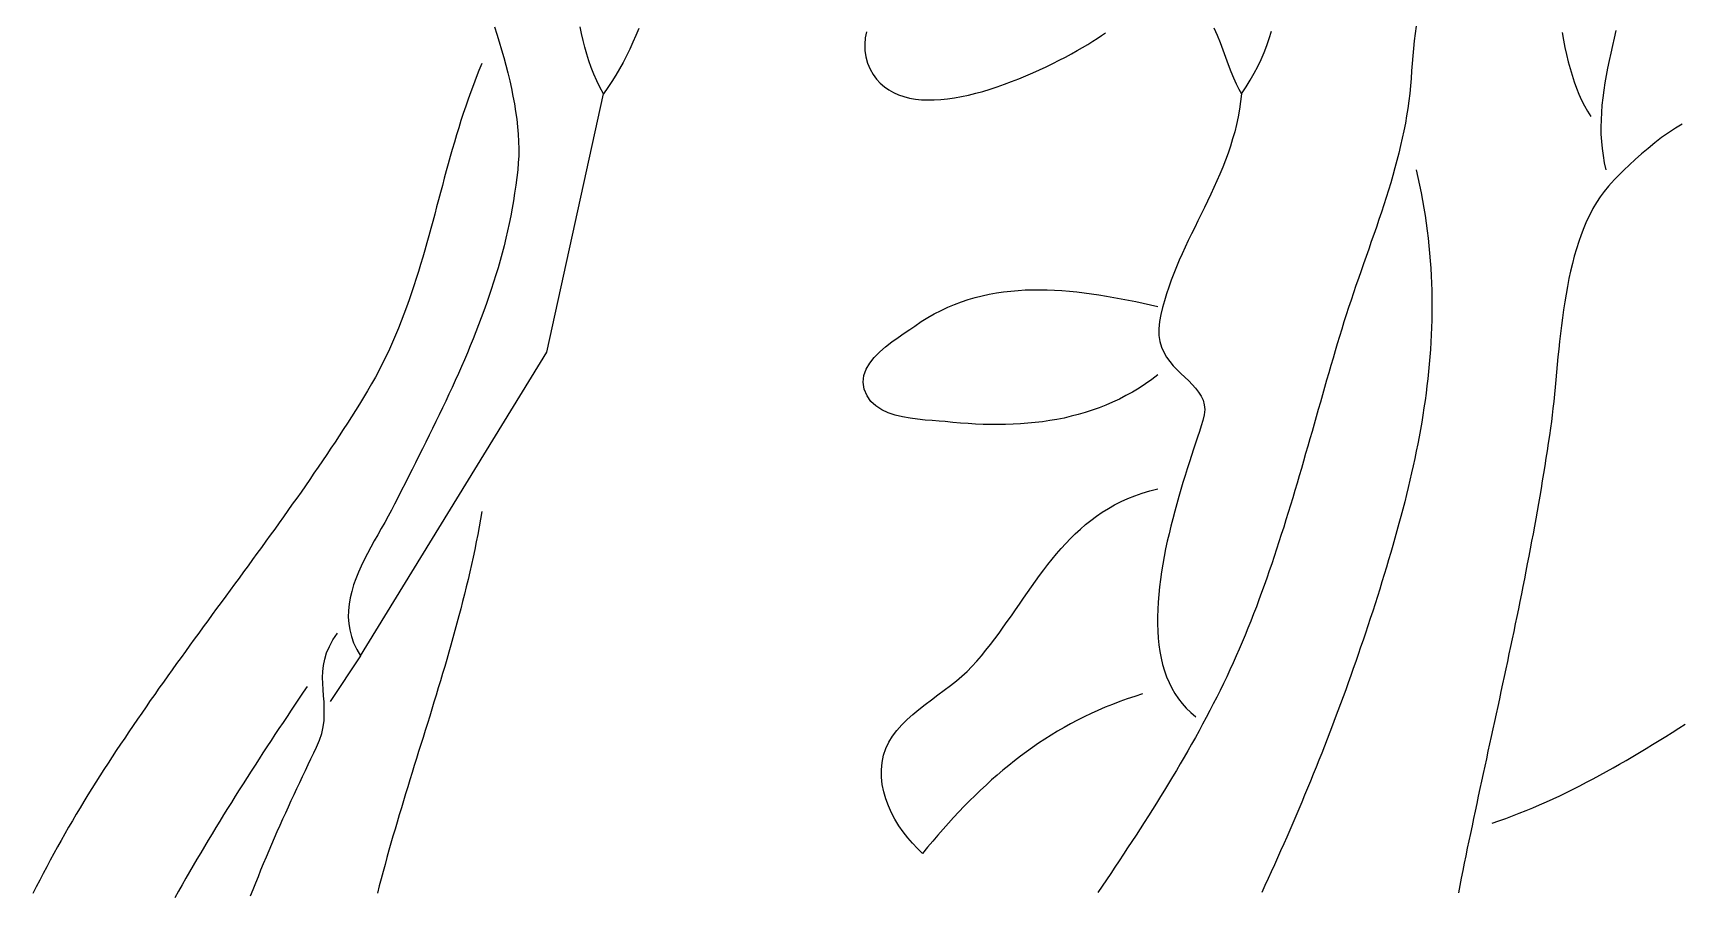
# Model space of a CAD drawing. Header units: millimetres. Extents: x 38 to 1443, y 33 to 1224.
# Drawn here: x 352.4 to 569.3, y 721.1 to 834.2 of the extents above; entities that cross this region are included whole.
import ezdxf

# ---------------------------------------------------------------- set-up
doc = ezdxf.new("R2010")
doc.units = ezdxf.units.MM
doc.layers.add('0_0_0', color=3, linetype='Continuous')

msp = doc.modelspace()

# ---------------------------------------------------------------- linework, layer by layer
at = {"layer": '0_0_0'}
for points in [[(413.16, 835.02), (413.49, 834.02), (413.8, 833.02), (414.11, 832), (414.4, 830.99), (414.68, 829.96), (414.94, 828.94), (415.18, 827.92), (415.41, 826.9), (415.61, 825.88), (415.8, 824.86), (415.96, 823.85), (416.1, 822.85), (416.21, 821.86), (416.29, 820.88), (416.34, 819.91), (416.36, 818.96), (416.36, 818.02), (416.31, 817.1), (416.23, 816.2), (416.12, 815.17), (415.98, 814.15), (415.83, 813.13), (415.67, 812.12), (415.5, 811.12), (415.31, 810.12), (415.11, 809.13), (414.89, 808.15), (414.66, 807.17), (414.43, 806.19), (414.17, 805.23), (413.91, 804.26), (413.64, 803.3), (413.35, 802.35), (413.06, 801.4), (412.75, 800.45), (412.44, 799.51), (412.11, 798.57), (411.78, 797.64), (411.44, 796.71), (411.09, 795.78), (410.73, 794.86), (410.36, 793.94), (409.99, 793.02), (409.6, 792.1), (409.22, 791.19), (408.82, 790.28), (408.42, 789.37), (408.01, 788.46), (407.6, 787.55), (407.18, 786.65), (406.75, 785.74), (406.33, 784.84), (405.89, 783.94), (405.46, 783.04), (405.02, 782.14), (404.57, 781.24), (404.13, 780.34), (403.68, 779.44), (403.23, 778.53), (402.77, 777.63), (402.32, 776.73), (401.86, 775.83), (401.4, 774.92), (400.94, 774.02), (400.48, 773.11), (400.02, 772.2), (399.61, 771.4), (399.17, 770.59), (398.72, 769.78), (398.26, 768.97), (397.8, 768.16), (397.34, 767.34), (396.89, 766.52), (396.45, 765.69), (396.02, 764.87), (395.62, 764.04), (395.25, 763.21), (394.92, 762.37), (394.62, 761.54), (394.37, 760.7), (394.17, 759.86), (394.02, 759.02), (393.94, 758.17), (393.92, 757.32), (393.98, 756.48), (394.11, 755.62), (394.33, 754.77), (394.63, 753.92), (395.03, 753.06), (395.52, 752.2), (420.06, 792.2), (427.52, 826.2)], [(432.17, 834.79), (431.79, 833.87), (431.4, 832.97), (430.99, 832.08), (430.55, 831.2), (430.1, 830.33), (429.63, 829.48), (429.14, 828.64), (428.62, 827.81), (428.08, 827), (427.52, 826.2), (427.06, 827.05), (426.64, 827.91), (426.26, 828.78), (425.92, 829.65), (425.61, 830.54), (425.33, 831.42), (425.08, 832.32), (424.85, 833.22), (424.64, 834.12), (424.45, 835.02)], [(534.52, 835.11), (534.4, 834.13), (534.29, 833.15), (534.19, 832.17), (534.09, 831.18), (534, 830.19), (533.93, 829.2), (533.86, 828.2), (533.79, 827.22), (533.69, 826.23), (533.57, 825.25), (533.44, 824.27), (533.28, 823.29), (533.11, 822.31), (532.92, 821.33), (532.71, 820.35), (532.49, 819.37), (532.25, 818.39), (532, 817.41), (531.74, 816.44), (531.46, 815.46), (531.18, 814.49), (530.88, 813.51), (530.58, 812.54), (530.27, 811.57), (529.95, 810.6), (529.63, 809.63), (529.3, 808.66), (528.97, 807.69), (528.63, 806.73), (528.3, 805.76), (527.96, 804.79), (527.62, 803.83), (527.28, 802.87), (526.95, 801.9), (526.61, 800.94), (526.29, 799.98), (525.96, 799.03), (525.64, 798.07), (525.33, 797.11), (525.03, 796.16), (524.73, 795.2), (524.44, 794.25), (524.15, 793.3), (523.87, 792.35), (523.59, 791.39), (523.31, 790.43), (523.03, 789.47), (522.75, 788.51), (522.47, 787.55), (522.2, 786.58), (521.92, 785.62), (521.64, 784.65), (521.37, 783.68), (521.09, 782.71), (520.82, 781.74), (520.54, 780.77), (520.26, 779.8), (519.98, 778.83), (519.7, 777.85), (519.42, 776.88), (519.14, 775.91), (518.85, 774.94), (518.57, 773.97), (518.28, 773), (517.98, 772.03), (517.69, 771.07), (517.39, 770.1), (517.09, 769.14), (516.78, 768.17), (516.47, 767.21), (516.16, 766.25), (515.84, 765.29), (515.52, 764.34), (515.2, 763.39), (514.86, 762.44), (514.53, 761.49), (514.19, 760.55), (513.84, 759.6), (513.49, 758.67), (513.13, 757.73), (512.76, 756.8), (512.39, 755.87), (512.01, 754.95), (511.63, 754.03), (511.24, 753.11), (510.84, 752.2), (510.43, 751.29), (510.01, 750.38), (509.59, 749.47), (509.15, 748.57), (508.71, 747.67), (508.27, 746.78), (507.82, 745.89), (507.36, 745), (506.89, 744.11), (506.42, 743.23), (505.94, 742.35), (505.46, 741.47), (504.97, 740.6), (504.48, 739.73), (503.98, 738.86), (503.47, 737.99), (502.97, 737.13), (502.45, 736.27), (501.93, 735.41), (501.41, 734.55), (500.88, 733.7), (500.35, 732.84), (499.82, 731.99), (499.28, 731.15), (498.74, 730.3), (498.19, 729.45), (497.65, 728.61), (497.1, 727.77), (496.54, 726.93), (495.99, 726.09), (495.43, 725.25), (494.87, 724.42), (494.31, 723.58), (493.74, 722.75), (493.18, 721.91), (492.61, 721.08)], [(462.18, 834.37), (462, 833.54), (461.92, 832.72), (461.94, 831.89), (462.06, 831.06), (462.29, 830.24), (462.64, 829.42), (463.03, 828.74), (463.48, 828.13), (463.97, 827.59), (464.51, 827.11), (465.09, 826.7), (465.72, 826.35), (466.39, 826.06), (467.09, 825.82), (467.83, 825.63), (468.6, 825.5), (469.4, 825.42), (470.23, 825.38), (471.08, 825.39), (471.95, 825.44), (472.84, 825.53), (473.74, 825.66), (474.66, 825.83), (475.6, 826.03), (476.54, 826.26), (477.48, 826.51), (478.43, 826.8), (479.38, 827.11), (480.33, 827.44), (481.27, 827.79), (482.21, 828.16), (483.13, 828.54), (484.05, 828.94), (484.95, 829.34), (485.83, 829.76), (486.69, 830.18), (487.53, 830.6), (488.34, 831.03), (489.13, 831.45), (489.89, 831.88), (490.61, 832.29), (491.3, 832.7), (491.94, 833.1), (492.55, 833.49), (493.12, 833.86), (493.64, 834.22)], [(507.9, 834.86), (508.31, 833.91), (508.71, 832.94), (509.08, 831.96), (509.44, 831), (509.79, 830.05), (510.14, 829.14), (510.48, 828.29), (510.82, 827.51), (511.17, 826.8), (511.52, 826.2), (512.13, 827.09), (512.68, 827.99), (513.2, 828.89), (513.67, 829.8), (514.11, 830.71), (514.51, 831.63), (514.87, 832.56), (515.2, 833.49), (515.5, 834.43)], [(553.77, 834.24), (553.94, 833.26), (554.13, 832.29), (554.33, 831.35), (554.56, 830.42), (554.8, 829.52), (555.06, 828.64), (555.34, 827.78), (555.65, 826.94), (555.97, 826.13), (556.32, 825.36), (556.7, 824.61), (557.1, 823.89), (557.52, 823.2)], [(560.84, 834.51), (560.61, 833.52), (560.38, 832.54), (560.15, 831.55), (559.94, 830.57), (559.74, 829.58), (559.56, 828.6), (559.39, 827.62), (559.24, 826.65), (559.11, 825.67), (559, 824.7), (558.93, 823.74), (558.88, 822.77), (558.86, 821.82), (558.87, 820.87), (558.92, 819.92), (559.01, 818.98), (559.14, 818.05), (559.31, 817.12), (559.52, 816.2)], [(411.52, 830.2), (411.13, 829.26), (410.76, 828.32), (410.4, 827.38), (410.05, 826.44), (409.71, 825.5), (409.39, 824.56), (409.07, 823.61), (408.76, 822.67), (408.47, 821.72), (408.18, 820.78), (407.9, 819.83), (407.62, 818.88), (407.35, 817.93), (407.08, 816.99), (406.82, 816.04), (406.57, 815.09), (406.31, 814.14), (406.06, 813.19), (405.8, 812.24), (405.55, 811.3), (405.3, 810.35), (405.04, 809.4), (404.79, 808.46), (404.53, 807.51), (404.26, 806.57), (404, 805.62), (403.72, 804.68), (403.44, 803.74), (403.16, 802.8), (402.86, 801.86), (402.56, 800.93), (402.25, 799.99), (401.93, 799.06), (401.59, 798.12), (401.25, 797.19), (400.89, 796.26), (400.52, 795.34), (400.14, 794.41), (399.74, 793.49), (399.33, 792.57), (398.9, 791.65), (398.45, 790.74), (397.98, 789.82), (397.5, 788.91), (396.99, 788.01), (396.47, 787.1), (395.93, 786.2), (395.4, 785.36), (394.87, 784.52), (394.34, 783.68), (393.81, 782.85), (393.27, 782.01), (392.73, 781.18), (392.18, 780.35), (391.63, 779.53), (391.08, 778.7), (390.52, 777.88), (389.96, 777.06), (389.4, 776.24), (388.84, 775.42), (388.27, 774.6), (387.7, 773.78), (387.13, 772.97), (386.55, 772.16), (385.98, 771.34), (385.4, 770.53), (384.82, 769.72), (384.24, 768.91), (383.65, 768.1), (383.07, 767.3), (382.49, 766.49), (381.9, 765.68), (381.31, 764.88), (380.72, 764.07), (380.13, 763.27), (379.55, 762.46), (378.96, 761.66), (378.37, 760.85), (377.78, 760.05), (377.18, 759.25), (376.59, 758.44), (376.01, 757.64), (375.42, 756.83), (374.83, 756.03), (374.24, 755.22), (373.65, 754.42), (373.07, 753.61), (372.48, 752.8), (371.9, 752), (371.31, 751.19), (370.73, 750.38), (370.15, 749.57), (369.58, 748.76), (369, 747.94), (368.43, 747.13), (367.85, 746.32), (367.29, 745.5), (366.72, 744.68), (366.15, 743.86), (365.59, 743.04), (365.03, 742.22), (364.48, 741.4), (363.93, 740.57), (363.38, 739.75), (362.83, 738.92), (362.29, 738.09), (361.75, 737.25), (361.22, 736.42), (360.69, 735.58), (360.16, 734.74), (359.64, 733.9), (359.12, 733.05), (358.61, 732.21), (358.1, 731.36), (357.59, 730.51), (357.09, 729.65), (356.6, 728.79), (356.11, 727.93), (355.63, 727.07), (355.15, 726.2), (354.68, 725.33), (354.21, 724.46), (353.75, 723.58), (353.29, 722.7), (352.84, 721.82), (352.4, 720.93)], [(511.52, 826.2), (511.41, 825.17), (511.27, 824.16), (511.09, 823.16), (510.88, 822.17), (510.64, 821.2), (510.37, 820.25), (510.07, 819.3), (509.76, 818.37), (509.42, 817.45), (509.06, 816.53), (508.69, 815.63), (508.3, 814.73), (507.9, 813.84), (507.49, 812.96), (507.08, 812.08), (506.65, 811.21), (506.23, 810.34), (505.8, 809.47), (505.37, 808.61), (504.95, 807.74), (504.53, 806.88), (504.12, 806.01), (503.72, 805.15), (503.34, 804.28), (502.96, 803.41), (502.61, 802.53), (502.27, 801.65), (501.95, 800.76), (501.66, 799.87), (501.39, 798.96), (501.15, 798.05), (500.93, 797.13), (500.75, 796.2), (500.65, 795.25), (500.66, 794.38), (500.78, 793.58), (501, 792.85), (501.3, 792.17), (501.66, 791.54), (502.09, 790.95), (502.55, 790.4), (503.05, 789.88), (503.56, 789.38), (504.07, 788.89), (504.58, 788.41), (505.05, 787.93), (505.5, 787.44), (505.89, 786.93), (506.22, 786.41), (506.47, 785.85), (506.64, 785.26), (506.7, 784.62), (506.64, 783.93), (506.46, 783.18), (506.23, 782.49), (505.99, 781.76), (505.74, 781.01), (505.48, 780.22), (505.22, 779.42), (504.94, 778.58), (504.67, 777.73), (504.39, 776.85), (504.11, 775.96), (503.83, 775.04), (503.55, 774.11), (503.27, 773.17), (503, 772.21), (502.74, 771.24), (502.48, 770.27), (502.23, 769.28), (501.99, 768.28), (501.76, 767.29), (501.55, 766.28), (501.35, 765.28), (501.17, 764.28), (501, 763.27), (500.86, 762.27), (500.73, 761.28), (500.63, 760.29), (500.55, 759.3), (500.5, 758.33), (500.47, 757.37), (500.47, 756.42), (500.5, 755.48), (500.57, 754.56), (500.66, 753.66), (500.79, 752.77), (500.95, 751.91), (501.15, 751.07), (501.39, 750.25), (501.67, 749.45), (501.99, 748.69), (502.36, 747.95), (502.77, 747.24), (503.22, 746.56), (503.72, 745.92), (504.27, 745.31), (504.87, 744.74), (505.52, 744.2)], [(569.55, 822.18), (568.67, 821.66), (567.77, 821.06), (566.86, 820.42), (565.96, 819.73), (565.07, 819.01), (564.21, 818.28), (563.39, 817.55), (562.62, 816.84), (561.9, 816.16), (561.25, 815.52), (560.69, 814.94), (560.21, 814.43), (559.84, 814.02), (559.28, 813.34), (558.76, 812.62), (558.27, 811.87), (557.81, 811.08), (557.38, 810.27), (556.98, 809.42), (556.61, 808.55), (556.26, 807.65), (555.94, 806.73), (555.64, 805.79), (555.36, 804.83), (555.11, 803.86), (554.87, 802.86), (554.65, 801.86), (554.45, 800.84), (554.27, 799.82), (554.1, 798.79), (553.94, 797.76), (553.8, 796.72), (553.66, 795.68), (553.54, 794.64), (553.42, 793.61), (553.31, 792.58), (553.21, 791.56), (553.11, 790.55), (553.02, 789.55), (552.92, 788.56), (552.83, 787.59), (552.74, 786.64), (552.64, 785.7), (552.55, 784.79), (552.44, 783.9), (552.34, 783.04), (552.22, 782.2), (552.08, 781.21), (551.93, 780.21), (551.78, 779.21), (551.63, 778.22), (551.47, 777.23), (551.31, 776.23), (551.14, 775.24), (550.98, 774.24), (550.81, 773.25), (550.64, 772.26), (550.46, 771.27), (550.28, 770.27), (550.1, 769.28), (549.92, 768.29), (549.74, 767.3), (549.55, 766.31), (549.36, 765.32), (549.17, 764.33), (548.98, 763.34), (548.78, 762.35), (548.59, 761.36), (548.39, 760.37), (548.19, 759.38), (547.99, 758.39), (547.78, 757.4), (547.58, 756.41), (547.38, 755.43), (547.17, 754.44), (546.96, 753.45), (546.75, 752.47), (546.54, 751.48), (546.33, 750.49), (546.12, 749.51), (545.91, 748.52), (545.7, 747.53), (545.49, 746.55), (545.27, 745.56), (545.06, 744.58), (544.85, 743.59), (544.63, 742.61), (544.42, 741.62), (544.21, 740.64), (543.99, 739.66), (543.78, 738.67), (543.57, 737.69), (543.36, 736.71), (543.14, 735.72), (542.93, 734.74), (542.72, 733.76), (542.51, 732.77), (542.3, 731.79), (542.09, 730.81), (541.89, 729.83), (541.68, 728.85), (541.48, 727.86), (541.27, 726.88), (541.07, 725.9), (540.87, 724.92), (540.67, 723.94), (540.47, 722.96), (540.28, 721.98), (540.09, 721)], [(534.52, 816.2), (534.76, 815.19), (534.98, 814.17), (535.18, 813.17), (535.37, 812.16), (535.55, 811.16), (535.71, 810.16), (535.86, 809.16), (535.99, 808.17), (536.11, 807.17), (536.22, 806.18), (536.31, 805.2), (536.39, 804.21), (536.46, 803.23), (536.51, 802.25), (536.55, 801.27), (536.58, 800.29), (536.6, 799.32), (536.61, 798.34), (536.6, 797.37), (536.59, 796.4), (536.56, 795.43), (536.52, 794.47), (536.47, 793.5), (536.41, 792.54), (536.34, 791.58), (536.26, 790.61), (536.16, 789.65), (536.06, 788.69), (535.95, 787.74), (535.83, 786.78), (535.7, 785.82), (535.56, 784.87), (535.42, 783.91), (535.26, 782.96), (535.09, 782), (534.92, 781.05), (534.74, 780.1), (534.55, 779.15), (534.36, 778.19), (534.15, 777.24), (533.94, 776.29), (533.72, 775.34), (533.5, 774.38), (533.26, 773.43), (533.03, 772.48), (532.78, 771.53), (532.53, 770.57), (532.27, 769.62), (532.01, 768.66), (531.74, 767.71), (531.47, 766.75), (531.19, 765.8), (530.91, 764.84), (530.62, 763.88), (530.33, 762.92), (530.03, 761.96), (529.73, 761), (529.43, 760.04), (529.12, 759.07), (528.81, 758.11), (528.49, 757.14), (528.17, 756.17), (527.85, 755.2), (527.54, 754.27), (527.22, 753.34), (526.91, 752.4), (526.58, 751.47), (526.26, 750.54), (525.93, 749.61), (525.6, 748.68), (525.26, 747.75), (524.92, 746.82), (524.58, 745.89), (524.24, 744.96), (523.89, 744.04), (523.54, 743.11), (523.18, 742.18), (522.82, 741.26), (522.46, 740.33), (522.1, 739.41), (521.73, 738.48), (521.36, 737.56), (520.99, 736.64), (520.61, 735.72), (520.23, 734.8), (519.85, 733.88), (519.46, 732.96), (519.08, 732.04), (518.69, 731.12), (518.29, 730.2), (517.9, 729.28), (517.5, 728.37), (517.09, 727.45), (516.69, 726.54), (516.28, 725.63), (515.87, 724.71), (515.46, 723.8), (515.04, 722.89), (514.62, 721.98), (514.2, 721.07)], [(500.52, 789.2), (499.71, 788.58), (498.88, 788), (498.04, 787.46), (497.19, 786.94), (496.32, 786.46), (495.45, 786.02), (494.57, 785.6), (493.69, 785.22), (492.79, 784.87), (491.88, 784.54), (490.97, 784.25), (490.05, 783.98), (489.12, 783.74), (488.18, 783.52), (487.24, 783.34), (486.29, 783.17), (485.33, 783.03), (484.37, 782.92), (483.41, 782.82), (482.44, 782.75), (481.46, 782.7), (480.48, 782.67), (479.5, 782.65), (478.51, 782.66), (477.52, 782.68), (476.52, 782.72), (475.53, 782.78), (474.53, 782.85), (473.53, 782.94), (472.52, 783.04), (471.71, 783.11), (470.82, 783.18), (469.88, 783.25), (468.89, 783.35), (467.89, 783.48), (466.9, 783.66), (465.93, 783.89), (465.01, 784.21), (464.16, 784.6), (463.4, 785.1), (462.75, 785.71), (462.23, 786.45), (461.87, 787.33), (461.73, 788.24), (461.82, 789.11), (462.12, 789.94), (462.59, 790.74), (463.19, 791.5), (463.9, 792.22), (464.68, 792.89), (465.49, 793.53), (466.32, 794.12), (467.12, 794.67), (467.87, 795.17), (468.52, 795.62), (469.37, 796.2), (470.23, 796.74), (471.09, 797.23), (471.97, 797.68), (472.85, 798.09), (473.75, 798.47), (474.65, 798.81), (475.56, 799.11), (476.48, 799.37), (477.4, 799.61), (478.33, 799.81), (479.27, 799.98), (480.21, 800.12), (481.16, 800.23), (482.11, 800.31), (483.06, 800.37), (484.02, 800.4), (484.99, 800.4), (485.95, 800.39), (486.92, 800.35), (487.89, 800.29), (488.87, 800.21), (489.84, 800.12), (490.82, 800), (491.79, 799.87), (492.77, 799.73), (493.74, 799.57), (494.72, 799.4), (495.69, 799.22), (496.66, 799.03), (497.63, 798.84), (498.6, 798.63), (499.56, 798.42), (500.52, 798.2)], [(498.52, 747.2), (497.5, 746.88), (496.5, 746.54), (495.51, 746.19), (494.54, 745.82), (493.58, 745.44), (492.64, 745.03), (491.72, 744.62), (490.81, 744.18), (489.92, 743.73), (489.03, 743.27), (488.17, 742.79), (487.31, 742.29), (486.47, 741.78), (485.64, 741.26), (484.82, 740.72), (484.01, 740.16), (483.21, 739.59), (482.43, 739.01), (481.65, 738.41), (480.88, 737.8), (480.13, 737.17), (479.38, 736.53), (478.63, 735.88), (477.9, 735.21), (477.17, 734.53), (476.45, 733.84), (475.74, 733.13), (475.03, 732.41), (474.33, 731.68), (473.63, 730.93), (472.94, 730.17), (472.25, 729.4), (471.56, 728.62), (470.88, 727.83), (470.2, 727.02), (469.52, 726.2), (468.86, 726.85), (468.21, 727.55), (467.58, 728.28), (466.98, 729.06), (466.42, 729.86), (465.91, 730.7), (465.44, 731.57), (465.04, 732.47), (464.7, 733.38), (464.43, 734.32), (464.24, 735.27), (464.14, 736.23), (464.13, 737.2), (464.22, 738.18), (464.41, 739.16), (464.7, 740.02), (465.09, 740.84), (465.58, 741.63), (466.15, 742.39), (466.8, 743.12), (467.5, 743.82), (468.26, 744.5), (469.06, 745.16), (469.88, 745.81), (470.72, 746.44), (471.56, 747.07), (472.39, 747.69), (473.21, 748.3), (473.99, 748.92), (474.73, 749.54), (475.42, 750.16), (476.04, 750.8), (476.67, 751.51), (477.29, 752.23), (477.89, 752.97), (478.48, 753.71), (479.05, 754.46), (479.61, 755.21), (480.16, 755.97), (480.7, 756.74), (481.24, 757.5), (481.77, 758.27), (482.3, 759.03), (482.82, 759.79), (483.35, 760.55), (483.88, 761.31), (484.41, 762.06), (484.95, 762.8), (485.49, 763.53), (486.05, 764.25), (486.61, 764.96), (487.19, 765.66), (487.78, 766.34), (488.39, 767), (489.01, 767.65), (489.65, 768.28), (490.32, 768.9), (491, 769.49), (491.71, 770.05), (492.45, 770.6), (493.21, 771.12), (494.01, 771.61), (494.83, 772.07), (495.69, 772.51), (496.58, 772.91), (497.51, 773.29), (498.47, 773.63), (499.48, 773.93), (500.52, 774.2)], [(411.52, 771.2), (411.35, 770.19), (411.16, 769.19), (410.97, 768.19), (410.77, 767.2), (410.57, 766.21), (410.36, 765.22), (410.14, 764.24), (409.92, 763.26), (409.69, 762.28), (409.46, 761.31), (409.22, 760.34), (408.98, 759.38), (408.73, 758.42), (408.48, 757.46), (408.23, 756.5), (407.97, 755.55), (407.7, 754.59), (407.44, 753.64), (407.17, 752.7), (406.9, 751.75), (406.62, 750.81), (406.34, 749.87), (406.06, 748.93), (405.78, 748), (405.5, 747.06), (405.21, 746.13), (404.93, 745.19), (404.64, 744.26), (404.35, 743.33), (404.06, 742.4), (403.77, 741.47), (403.48, 740.54), (403.19, 739.62), (402.91, 738.69), (402.62, 737.76), (402.33, 736.84), (402.04, 735.91), (401.76, 734.98), (401.47, 734.06), (401.19, 733.13), (400.91, 732.2), (400.63, 731.27), (400.35, 730.34), (400.08, 729.41), (399.81, 728.48), (399.54, 727.55), (399.28, 726.62), (399.01, 725.68), (398.76, 724.75), (398.5, 723.81), (398.26, 722.87), (398.01, 721.93), (397.77, 720.99)], [(381.05, 720.61), (381.39, 721.48), (381.73, 722.34), (382.08, 723.19), (382.43, 724.05), (382.78, 724.9), (383.14, 725.74), (383.49, 726.59), (383.85, 727.42), (384.22, 728.26), (384.58, 729.09), (384.94, 729.91), (385.31, 730.74), (385.68, 731.55), (386.04, 732.36), (386.41, 733.17), (386.78, 733.97), (387.16, 734.77), (387.53, 735.56), (387.9, 736.35), (388.27, 737.13), (388.64, 737.91), (389.01, 738.68), (389.38, 739.44), (389.76, 740.2), (390.15, 741.12), (390.43, 742.01), (390.62, 742.87), (390.73, 743.72), (390.77, 744.55), (390.77, 745.37), (390.73, 746.17), (390.67, 746.97), (390.61, 747.77), (390.56, 748.56), (390.55, 749.35), (390.57, 750.15), (390.66, 750.96), (390.82, 751.77), (391.07, 752.6), (391.43, 753.45), (391.91, 754.31), (392.52, 755.2)], [(395.52, 752.2), (391.52, 746.2)], [(388.52, 748.2), (387.99, 747.42), (387.46, 746.63), (386.93, 745.84), (386.39, 745.05), (385.86, 744.25), (385.33, 743.46), (384.8, 742.66), (384.27, 741.86), (383.75, 741.06), (383.22, 740.25), (382.69, 739.45), (382.17, 738.64), (381.65, 737.83), (381.12, 737.02), (380.6, 736.2), (380.09, 735.39), (379.57, 734.57), (379.05, 733.75), (378.54, 732.93), (378.02, 732.11), (377.51, 731.28), (377.01, 730.45), (376.5, 729.62), (375.99, 728.79), (375.49, 727.96), (374.99, 727.13), (374.49, 726.29), (374, 725.45), (373.51, 724.61), (373.02, 723.77), (372.53, 722.93), (372.04, 722.08), (371.56, 721.23), (371.08, 720.38)], [(544.52, 730.2), (545.42, 730.5), (546.32, 730.82), (547.22, 731.15), (548.11, 731.5), (549.01, 731.85), (549.9, 732.22), (550.79, 732.6), (551.68, 732.99), (552.56, 733.4), (553.45, 733.81), (554.33, 734.23), (555.21, 734.67), (556.09, 735.11), (556.97, 735.57), (557.84, 736.03), (558.72, 736.5), (559.59, 736.98), (560.46, 737.46), (561.33, 737.96), (562.2, 738.46), (563.07, 738.97), (563.94, 739.48), (564.8, 740), (565.67, 740.53), (566.53, 741.06), (567.39, 741.6), (568.25, 742.14), (569.11, 742.69), (569.97, 743.24)]]:
    msp.add_lwpolyline(points, dxfattribs=at)

doc.saveas('drawing.dxf')
